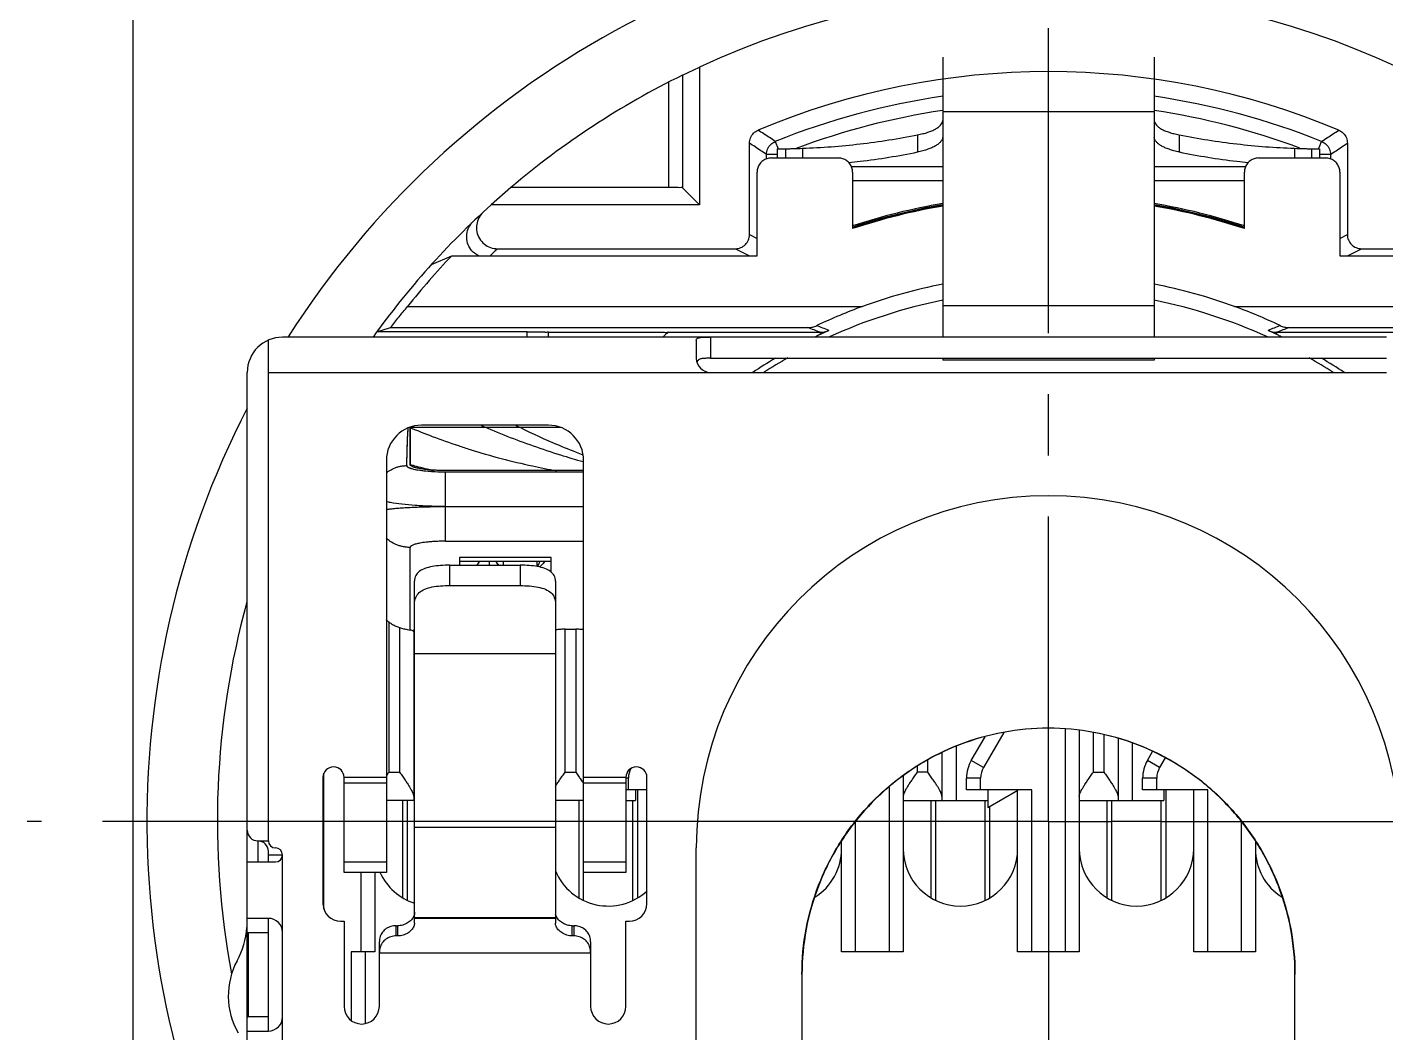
# Model space of a CAD drawing. Extents: x 0 to 420, y 0 to 297.
# Drawn here: x 331.76 to 370.34, y 218.1 to 246.65 of the extents above; entities that cross this region are included whole.
import ezdxf

# ---------------------------------------------------------------- set-up
doc = ezdxf.new("R2010")
doc.units = 0
doc.header["$LTSCALE"] = 23.1
doc.linetypes.add('CENTER', pattern=[0.6, 0.375, -0.075, 0.075, -0.075])
doc.layers.get('0').update_dxf_attribs({"linetype": 'CONTINUOUS'})
doc.layers.add('DEFAULT_1', color=7, linetype='CENTER')

msp = doc.modelspace()

# ---------------------------------------------------------------- linework, layer by layer
at = {"color": 7, "linetype": 'CONTINUOUS'}
for p, q in [((334.7624, 248.0979), (334.7624, 200.0979)), ((357.7624, 245.7979), (357.7624, 237.8479)), ((363.7624, 245.7979), (363.7624, 237.8479)), ((350.3692, 245.2862), (350.8511, 245.5158)), ((350.8511, 245.5158), (350.8511, 241.6092)), ((352.2736, 240.7597), (352.2736, 243.357)), ((353.0624, 243.1979), (353.0624, 242.9353)), ((353.0624, 243.1979), (353.2931, 243.1979)), ((368.2316, 243.1979), (368.4624, 243.1979)), ((368.4624, 243.1979), (368.4624, 242.9353)), ((369.2511, 243.357), (369.2511, 240.7597)), ((352.8876, 242.9353), (354.7998, 242.9353)), ((366.725, 242.9353), (368.6372, 242.9353)), ((352.4876, 240.1597), (352.4876, 242.5353)), ((355.1997, 242.5353), (355.1997, 240.9294)), ((366.325, 240.9294), (366.325, 242.5353)), ((369.0372, 242.5353), (369.0372, 240.1597)), ((345.4994, 242.0979), (344.941, 241.6092)), ((349.9693, 242.0979), (345.4994, 242.0979)), ((350.3692, 242.091), (350.8511, 241.6092)), ((350.8511, 241.6092), (344.941, 241.6092)), ((345.1201, 240.3597), (351.8736, 240.3597)), ((369.6511, 240.3597), (376.4046, 240.3597)), ((343.2397, 239.9066), (343.8184, 240.1597)), ((343.8184, 240.1597), (352.4876, 240.1597)), ((369.0372, 240.1597), (377.7063, 240.1597)), ((342.5614, 238.7199), (355.4777, 238.7199)), ((366.0471, 238.7199), (378.9634, 238.7199)), ((341.6901, 237.9979), (342.0839, 238.1199)), ((342.0839, 238.1199), (353.9321, 238.1199)), ((367.5926, 238.1199), (379.4409, 238.1199)), ((345.9624, 237.9979), (341.6901, 237.9979)), ((346.5624, 237.8479), (346.5624, 237.9953)), ((346.5624, 237.9935), (348.4108, 237.9935)), ((349.9689, 237.9892), (349.9699, 237.9865)), ((349.9699, 237.9865), (354.2819, 237.9865)), ((367.2428, 237.9865), (371.5549, 237.9865)), ((357.7624, 237.2479), (357.7624, 237.1981)), ((363.7624, 237.1979), (357.7624, 237.1979)), ((363.7624, 237.2479), (363.7624, 237.1981)), ((342.6374, 235.2913), (342.6374, 235.28)), ((342.6374, 235.28), (342.6374, 234.2328)), ((347.5624, 234.0621), (343.6374, 234.0621)), ((344.0374, 231.5886), (344.0374, 231.3746)), ((346.6374, 231.5886), (344.0374, 231.5886)), ((344.0374, 231.4877), (346.6374, 231.4877)), ((346.6374, 231.184), (346.6374, 231.5886)), ((342.7374, 229.5559), (342.7374, 224.6979)), ((342.7624, 229.5559), (342.7374, 229.5559)), ((347.0374, 229.5559), (347.3374, 229.5559)), ((362.7374, 226.458), (362.7374, 224.6979)), ((357.7374, 226.0536), (357.7374, 224.6979)), ((349.0374, 224.9979), (349.0374, 224.6979)), ((359.0374, 224.9979), (359.0374, 224.4979)), ((359.0374, 224.4979), (359.8914, 224.991)), ((364.0374, 224.9979), (364.0374, 224.6979)), ((342.7624, 224.6979), (341.9624, 224.6979)), ((347.5624, 224.6979), (346.7624, 224.6979)), ((348.7624, 224.6979), (349.0374, 224.6979)), ((356.6374, 224.6979), (359.0374, 224.6979)), ((361.6374, 224.6979), (364.0374, 224.6979)), ((342.7624, 224.0979), (342.5624, 224.0979)), ((348.9624, 224.0979), (348.7624, 224.0979)), ((358.9624, 224.0979), (357.5624, 224.0979)), ((363.9624, 224.0979), (362.5624, 224.0979))]:
    msp.add_line(p, q, dxfattribs=at)
at = {"color": 9, "linetype": 'CONTINUOUS'}
for p, q in [((349.9693, 245.0853), (349.9693, 242.0979)), ((350.3692, 245.2862), (350.3692, 242.091)), ((357.7624, 244.2508), (363.7624, 244.2508)), ((357.048, 243.592), (357.048, 243.1065)), ((364.4768, 243.592), (364.4768, 243.1065)), ((353.0064, 243.4051), (353.0897, 243.1979)), ((353.2931, 243.1979), (353.2931, 242.9353)), ((353.7768, 243.2106), (353.7768, 242.9353)), ((367.748, 243.2106), (367.748, 242.9353)), ((368.2316, 243.1979), (368.2316, 242.9353)), ((368.4351, 243.1979), (368.4509, 243.2375)), ((368.4509, 243.2375), (368.5184, 243.4051)), ((352.7555, 242.9122), (352.7555, 243.034)), ((353.0624, 243.034), (352.7555, 243.034)), ((368.7692, 243.034), (368.4624, 243.034)), ((368.7692, 243.034), (368.7692, 242.9122)), ((355.1997, 242.2979), (357.7624, 242.2979)), ((363.7624, 242.2979), (366.325, 242.2979)), ((352.2736, 240.7597), (352.4876, 240.6527)), ((369.0372, 240.6527), (369.2511, 240.7597)), ((351.8736, 240.3597), (352.2737, 240.1597)), ((369.2511, 240.1597), (369.6511, 240.3597)), ((357.7624, 238.745), (363.7624, 238.745)), ((345.9624, 237.8479), (345.9624, 237.9979)), ((354.2819, 237.9865), (354.2819, 237.9241)), ((367.2428, 237.9241), (367.2428, 237.9865)), ((338.6124, 236.8479), (351.1598, 236.8479)), ((343.6374, 232.0551), (343.6374, 234.0252)), ((343.6374, 233.0399), (347.5624, 233.0399)), ((342.6374, 229.532), (342.6374, 231.8787)), ((343.6374, 232.0551), (347.5624, 232.0551)), ((344.8874, 231.3746), (344.8874, 231.4877)), ((345.2874, 231.3746), (345.2874, 231.4877)), ((346.2374, 231.4877), (346.2374, 231.338)), ((343.7624, 230.795), (343.7624, 231.3746)), ((345.7624, 231.3746), (345.7624, 230.795)), ((342.0374, 225.4979), (342.0374, 229.756)), ((342.3374, 229.6016), (342.3374, 225.4979)), ((347.0374, 225.4979), (347.0374, 229.5559)), ((347.3374, 229.5559), (347.3374, 225.4979)), ((342.7624, 228.8632), (346.7624, 228.8632)), ((358.5714, 225.83), (358.9611, 226.505)), ((359.4942, 226.6284), (358.9178, 225.63)), ((361.2374, 226.7233), (361.2374, 220.3979)), ((361.6374, 226.6833), (361.6374, 220.3979)), ((362.0374, 225.4979), (362.0374, 226.6276)), ((362.3374, 226.5581), (362.3374, 225.4979)), ((358.1374, 226.2299), (358.1374, 224.6979)), ((363.1374, 226.324), (363.1374, 224.6979)), ((363.5714, 225.83), (363.7181, 226.084)), ((357.3374, 225.4979), (357.3374, 225.8417)), ((358.9178, 225.63), (358.5714, 225.83)), ((363.9178, 225.63), (363.5714, 225.83)), ((364.0758, 225.9037), (363.9178, 225.63)), ((341.9624, 225.3479), (340.7624, 225.3479)), ((342.0374, 225.4979), (342.3374, 225.4979)), ((347.0374, 225.4979), (347.3374, 225.4979)), ((348.7624, 225.3479), (347.5624, 225.3479)), ((348.8374, 225.33), (348.7624, 225.33)), ((348.8374, 224.9979), (348.8374, 225.33)), ((356.6374, 225.3958), (356.6374, 220.3979)), ((357.0374, 225.6692), (357.0374, 225.4979)), ((357.3374, 225.4979), (357.0374, 225.4979)), ((358.4374, 224.9979), (358.4374, 225.33)), ((358.8374, 225.33), (358.4374, 225.33)), ((358.8374, 224.9979), (358.8374, 225.33)), ((362.0374, 225.4979), (362.3374, 225.4979)), ((363.8374, 225.33), (363.4374, 225.33)), ((363.8374, 224.9979), (363.8374, 225.33)), ((340.7624, 225.1979), (341.9624, 225.1979)), ((347.5624, 225.1979), (348.7624, 225.1979)), ((349.1019, 221.9315), (349.1019, 224.9979)), ((356.2374, 225.0769), (356.2374, 220.3979)), ((360.2874, 220.3979), (360.2874, 224.9979)), ((364.1019, 221.9315), (364.1019, 224.9979)), ((365.2874, 220.3979), (365.2874, 224.9979)), ((342.4229, 224.6979), (342.4229, 221.9315)), ((347.4229, 224.6979), (347.4229, 221.9315)), ((357.4229, 224.6979), (357.4229, 221.9315)), ((362.4229, 224.6979), (362.4229, 221.9315)), ((359.1019, 221.9315), (359.1019, 224.5351)), ((342.7624, 223.9324), (346.7624, 223.9324)), ((355.2874, 220.3979), (355.2874, 224.0986)), ((366.2374, 224.098), (366.2374, 220.3979)), ((338.3124, 223.5479), (338.3124, 222.9479)), ((366.6374, 223.5426), (366.6374, 220.3979)), ((339.0124, 220.9479), (339.0124, 223.1461)), ((341.2374, 222.6462), (341.2374, 220.3979)), ((341.6374, 222.6462), (341.6374, 220.3979)), ((342.2424, 220.8494), (342.2424, 221.1378)), ((342.2824, 221.1378), (342.2824, 220.8494)), ((346.7624, 221.36), (342.7624, 221.36)), ((347.2424, 220.8494), (347.2424, 221.1378)), ((347.2824, 221.1378), (347.2824, 220.8494)), ((338.0124, 220.9479), (338.0377, 220.9479)), ((347.7624, 220.6815), (347.7624, 220.3686)), ((340.9624, 220.3979), (340.9624, 218.4498)), ((341.3624, 220.3979), (341.3624, 218.3589)), ((341.7624, 220.3686), (347.7624, 220.3686)), ((338.0124, 218.5479), (338.0377, 218.5479)), ((339.0124, 216.3479), (339.0124, 218.5453))]:
    msp.add_line(p, q, dxfattribs=at)
at = {"color": 3, "linetype": 'CONTINUOUS'}
for p, q in [((355.1639, 242.6979), (357.7624, 242.6979)), ((363.7624, 242.6979), (366.3608, 242.6979))]:
    msp.add_line(p, q, dxfattribs=at)
at = {"color": 6, "linetype": 'CONTINUOUS'}
for p, q in [((338.6124, 223.5479), (338.6124, 237.7644)), ((351.161, 237.8479), (339.0124, 237.8479)), ((350.7624, 237.7644), (350.7624, 237.2479)), ((351.1624, 237.8479), (351.1624, 237.2479)), ((370.3624, 237.8479), (351.1624, 237.8479)), ((351.1624, 237.2479), (370.3624, 237.2479)), ((338.0124, 212.7479), (338.0124, 236.8479)), ((351.1624, 236.8479), (370.3624, 236.8479)), ((346.5624, 235.3479), (342.9624, 235.3479)), ((341.9624, 234.3479), (341.9624, 222.6462)), ((347.5624, 221.8579), (347.5624, 234.3479)), ((344.5414, 231.3746), (344.6206, 231.4877)), ((343.7624, 231.3746), (345.7624, 231.3746)), ((342.7624, 221.2111), (342.7624, 230.9225)), ((343.7624, 230.795), (345.7624, 230.795)), ((346.7624, 230.9227), (346.7624, 221.3465)), ((340.1624, 225.3479), (340.1624, 221.7639)), ((340.1874, 221.608), (340.1874, 225.4668)), ((340.7624, 222.6462), (340.7624, 225.3479)), ((348.7624, 225.3479), (348.7624, 222.6462)), ((349.3624, 221.7639), (349.3624, 225.3479)), ((363.4374, 224.9979), (363.4374, 225.33)), ((349.3624, 224.9979), (348.7624, 224.9979)), ((360.2874, 224.9979), (358.4374, 224.9979)), ((359.8874, 220.3979), (359.8874, 224.9979)), ((365.2874, 224.9979), (363.4374, 224.9979)), ((364.8874, 220.3979), (364.8874, 224.9979)), ((342.5624, 221.8579), (342.5624, 224.6979)), ((348.9624, 221.8579), (348.9624, 224.6979)), ((357.5624, 221.8579), (357.5624, 224.6979)), ((358.9624, 221.8579), (358.9624, 224.6979)), ((362.5624, 221.8579), (362.5624, 224.6979)), ((363.9624, 221.8579), (363.9624, 224.6979)), ((338.3124, 223.5479), (338.6124, 223.5479)), ((354.8874, 220.3979), (354.8874, 223.5434)), ((338.6124, 222.9479), (338.6124, 223.2479)), ((338.6124, 223.1479), (339.0124, 223.1479)), ((350.7624, 214.3592), (350.7624, 223.3479)), ((338.0124, 222.9479), (338.8124, 222.9479)), ((341.9624, 222.9462), (340.7624, 222.9462)), ((341.9624, 222.6462), (340.7624, 222.6462)), ((348.7624, 222.9462), (347.5624, 222.9462)), ((348.7624, 222.6462), (347.5624, 222.6462)), ((338.6124, 221.3479), (338.0124, 221.3479)), ((338.6124, 218.1479), (338.6124, 221.3479)), ((340.6624, 221.2639), (340.7624, 221.2639)), ((340.7624, 221.2639), (340.7624, 218.8479)), ((342.2424, 221.1378), (342.2824, 221.1378)), ((346.7624, 221.3462), (342.7624, 221.3462)), ((346.7624, 221.3462), (346.7624, 221.2114)), ((347.2424, 221.1378), (347.2824, 221.1378)), ((348.7624, 218.8479), (348.7624, 221.2639)), ((348.7624, 221.2639), (348.8624, 221.2639)), ((338.0377, 220.9479), (338.0377, 218.5479)), ((338.0377, 220.9479), (338.6124, 220.9479)), ((339.0124, 218.5479), (339.0124, 220.9479)), ((341.7624, 218.8479), (341.7624, 220.6815)), ((342.2824, 220.8494), (342.2424, 220.8494)), ((347.2824, 220.8494), (347.2424, 220.8494)), ((341.6374, 220.3979), (340.9624, 220.3979)), ((347.7624, 220.369), (347.7624, 220.3695)), ((347.7624, 220.3686), (347.7624, 218.8479)), ((356.6374, 220.3979), (354.8874, 220.3979)), ((361.6374, 220.3979), (359.8874, 220.3979)), ((366.6374, 220.3979), (364.8874, 220.3979)), ((353.7624, 219.7582), (353.7624, 216.7437)), ((367.7624, 216.7437), (367.7624, 219.7582)), ((338.6124, 218.5479), (338.0377, 218.5479)), ((338.0124, 218.1479), (338.6124, 218.1479))]:
    msp.add_line(p, q, dxfattribs=at)
at = {"linetype": 'CONTINUOUS'}
for p, q in [((346.9205, 235.28), (342.6042, 235.28)), ((343.6374, 234.0252), (347.5624, 234.0252))]:
    msp.add_line(p, q, dxfattribs=at)
at = {"color": 7, "linetype": 'CONTINUOUS'}
for radius, start, end in [(25.6, 32.50543, 147.49457), (23.6, 65.1674, 114.8326), (21.2887, 67.21766, 112.78235), (23.6, 116.12859, 130.29614), (23.6, 132.09772, 144.35664), (17.764, 99.72896, 108.28859), (17.75, 99.73364, 108.2882), (17.7269, 99.7492, 108.28815), (17.75, 71.7118, 80.26636), (17.764, 71.71173, 80.27173), (17.7269, 71.71185, 80.2508), (23.3469, 136.53096, 141.2229), (15.5477, 101.12605, 109.87085), (15.5477, 70.12915, 78.87395), (15.1, 101.46506, 114.32045), (15.1, 65.67955, 78.53494), (15.2667, 120.52839, 123.36559), (15.1, 119.35867, 122.35375), (15.1, 57.64625, 60.64133), (15.2667, 56.63441, 59.47161), (25.6, 152.71366, 266.9576), (25.6, 273.0424, 27.28634), (23.6, 164.69062, 190.56848)]:
    msp.add_arc((360.7624, 224.0979), radius, start, end, dxfattribs=at)
at = {"color": 9, "linetype": 'CONTINUOUS'}
for centre, radius, start, end in [((360.7624, 224.0979), 20.8069, 98.29376, 111.88604), ((360.7624, 224.0979), 20.8069, 68.11396, 81.70623), ((360.7624, 224.0979), 20.4069, 98.46628, 110.54132), ((360.7624, 224.0979), 20.4069, 69.51975, 81.53374), ((349.4374, 225.33), 0.6, 153.13287, 180), ((359.4374, 225.33), 0.6, 150, 180), ((364.4374, 225.33), 0.6, 150, 180)]:
    msp.add_arc(centre, radius, start, end, dxfattribs=at)
at = {"color": 3, "linetype": 'CONTINUOUS'}
for start, end in [(99.70636, 108.21385), (71.78615, 80.29364)]:
    msp.add_arc((360.7624, 224.0979), 17.8, start, end, dxfattribs=at)
at = {"color": 6, "linetype": 'CONTINUOUS'}
for centre, radius, start, end in [((339.0124, 236.8479), 1, 90.00003, 180), ((351.1624, 237.2479), 0.4, 180, 270), ((342.9624, 234.3479), 1, 90, 180), ((346.5624, 234.3479), 1, 0, 90), ((360.7624, 223.3479), 10, 0.00149, 179.99855), ((359.4374, 225.33), 1, 150, 180), ((364.4374, 225.33), 1, 150, 180), ((340.4624, 225.3479), 0.3, 0, 180), ((349.0624, 225.3479), 0.3, 360, 180), ((338.3124, 223.8479), 0.3, 180, 270.00001), ((338.3124, 223.2479), 0.3, 0, 89.99999), ((338.8124, 223.5479), 0.2, 180, 270), ((338.8124, 223.1479), 0.2, 270, 90), ((353.2624, 223.3229), 1.625, 302.17047, 360), ((358.2624, 223.3229), 1.625, 180, 360), ((363.2624, 223.3229), 1.625, 180, 360), ((368.2624, 223.3229), 1.625, 180, 237.82007), ((343.2624, 223.3229), 1.625, 204.66992, 252.05672), ((348.2624, 223.3229), 1.625, 202.58131, 312.70817), ((340.6624, 221.7639), 0.5, 180, 270), ((348.8624, 221.7639), 0.5, 270, 360), ((335.6124, 221.2853), 2.4, 331.64236, 355.25792), ((338.6124, 220.9479), 0.4, 0.35459, 90), ((339.5724, 219.1479), 2.1, 151.64236, 210), ((341.2624, 218.8479), 0.5, 180, 0), ((348.2624, 218.8479), 0.5, 180, 0), ((338.6124, 218.5479), 0.4, 270, 0)]:
    msp.add_arc(centre, radius, start, end, dxfattribs=at)
at = {"color": 7, "linetype": 'CONTINUOUS'}
for points, knots in [([(357.048, 243.592), (357.0986, 243.602), (357.195, 243.6232), (357.3308, 243.6615), (357.4502, 243.7049), (357.552, 243.7533), (357.6297, 243.8035), (357.6708, 243.8402), (357.6859, 243.8563)], [0, 0, 0, 0, 0.2212634, 0.4231197, 0.6045859, 0.765173, 0.9053559, 1, 1, 1, 1]), ([(357.6859, 243.8563), (357.6903, 243.8609), (357.7114, 243.8844), (357.7424, 243.9302), (357.7571, 243.9773), (357.7603, 244.0004)], [0, 0, 0, 0, 0.1162907, 0.5750324, 1, 1, 1, 1]), ([(363.7645, 244.0004), (363.7677, 243.9773), (363.7823, 243.9302), (363.8259, 243.866), (363.8897, 243.807), (363.9728, 243.7533), (364.0746, 243.7049), (364.1939, 243.6615), (364.3297, 243.6232), (364.4262, 243.602), (364.4768, 243.592)], [0, 0, 0, 0, 0.0808011, 0.1680239, 0.2667837, 0.380313, 0.5103669, 0.65733, 0.8208065, 1, 1, 1, 1]), ([(352.2736, 243.357), (352.2736, 243.409), (352.2944, 243.5139), (352.3826, 243.6462), (352.471, 243.7057), (352.5187, 243.7257)], [0, 0, 0, 0, 0.3346277, 0.6672861, 1, 1, 1, 1]), ([(353.7768, 243.2106), (354.3232, 243.2301), (355.42, 243.3142), (356.5065, 243.4854), (357.048, 243.592)], [0, 0, 0, 0, 0.497686, 1, 1, 1, 1]), ([(364.4768, 243.592), (365.0183, 243.4854), (366.1048, 243.3142), (367.2015, 243.2301), (367.748, 243.2106)], [0, 0, 0, 0, 0.502314, 1, 1, 1, 1]), ([(369.006, 243.7257), (369.0539, 243.7056), (369.1425, 243.646), (369.2305, 243.5134), (369.2511, 243.4088), (369.2511, 243.357)], [0, 0, 0, 0, 0.3340427, 0.666794, 1, 1, 1, 1]), ([(352.7555, 243.034), (352.7556, 243.0865), (352.7768, 243.1927), (352.8671, 243.3263), (352.9577, 243.3856), (353.0064, 243.4051)], [0, 0, 0, 0, 0.3333297, 0.6666703, 1, 1, 1, 1]), ([(353.2931, 243.1979), (353.326, 243.1979), (353.3969, 243.1988), (353.5582, 243.2028), (353.6865, 243.2074), (353.7768, 243.2106)], [0, 0, 0, 0, 0.2037231, 0.4398645, 1, 1, 1, 1]), ([(367.748, 243.2106), (367.8382, 243.2074), (367.9666, 243.2028), (368.1278, 243.1988), (368.1988, 243.1979), (368.2316, 243.1979)], [0, 0, 0, 0, 0.5601355, 0.7962769, 1, 1, 1, 1]), ([(368.5184, 243.4051), (368.5671, 243.3856), (368.6576, 243.3263), (368.748, 243.1927), (368.7692, 243.0865), (368.7692, 243.034)], [0, 0, 0, 0, 0.3333297, 0.6666703, 1, 1, 1, 1]), ([(352.8876, 242.9353), (352.8458, 242.9353), (352.7617, 242.922), (352.6485, 242.8642), (352.5586, 242.7742), (352.5009, 242.6611), (352.4876, 242.5771), (352.4876, 242.5353)], [0, 0, 0, 0, 0.2002489, 0.4005068, 0.5999803, 0.7997687, 1, 1, 1, 1]), ([(355.1997, 242.5353), (355.1997, 242.5771), (355.1865, 242.6611), (355.1287, 242.7742), (355.0389, 242.8642), (354.9256, 242.922), (354.8415, 242.9353), (354.7998, 242.9353)], [0, 0, 0, 0, 0.2002461, 0.4000461, 0.5995239, 0.7997738, 1, 1, 1, 1]), ([(366.725, 242.9353), (366.6832, 242.9353), (366.5991, 242.922), (366.4859, 242.8642), (366.396, 242.7742), (366.3383, 242.6611), (366.325, 242.5771), (366.325, 242.5353)], [0, 0, 0, 0, 0.2002262, 0.4004761, 0.5999539, 0.7997539, 1, 1, 1, 1]), ([(369.0372, 242.5353), (369.0372, 242.5771), (369.0239, 242.6611), (368.9661, 242.7742), (368.8763, 242.8642), (368.763, 242.922), (368.6789, 242.9353), (368.6372, 242.9353)], [0, 0, 0, 0, 0.2002313, 0.4000197, 0.5994932, 0.7997511, 1, 1, 1, 1]), ([(350.3692, 242.091), (350.3616, 242.0987), (350.3145, 242.0869), (350.2376, 242.1006), (350.112, 242.096), (350.0196, 242.0979), (349.9693, 242.0979)], [0, 0, 0, 0, 0.0814154, 0.3002401, 0.6230509, 1, 1, 1, 1]), ([(344.5812, 240.1578), (344.5396, 240.1779), (344.4431, 240.2392), (344.3218, 240.3773), (344.245, 240.568), (344.2357, 240.774), (344.2957, 240.9721), (344.3782, 241.0839), (344.4273, 241.131)], [0, 0, 0, 0, 0.1199, 0.294957, 0.4702203, 0.645903, 0.8225195, 1, 1, 1, 1]), ([(344.7121, 241.3996), (344.6626, 241.3537), (344.5787, 241.2442), (344.5147, 241.0473), (344.5202, 240.8378), (344.5973, 240.6412), (344.7358, 240.4837), (344.9167, 240.3829), (345.0525, 240.3597), (345.1201, 240.3597)], [0, 0, 0, 0, 0.1417756, 0.2829705, 0.4266876, 0.5730772, 0.7172723, 0.8581573, 1, 1, 1, 1]), ([(351.8736, 240.3597), (351.9257, 240.3597), (352.0311, 240.3806), (352.1642, 240.4698), (352.253, 240.6029), (352.2736, 240.7079), (352.2736, 240.7597)], [0, 0, 0, 0, 0.2502265, 0.5009332, 0.7511008, 1, 1, 1, 1]), ([(369.2511, 240.7597), (369.2511, 240.7079), (369.2718, 240.6029), (369.3606, 240.4698), (369.4937, 240.3806), (369.5991, 240.3597), (369.6511, 240.3597)], [0, 0, 0, 0, 0.2488992, 0.4990668, 0.7497735, 1, 1, 1, 1]), ([(342.0839, 238.1199), (342.1621, 238.2216), (342.3197, 238.4229), (342.4805, 238.6216), (342.5614, 238.7199)], [0, 0, 0, 0, 0.5018655, 1, 1, 1, 1]), ([(355.4777, 238.7199), (355.2617, 238.6406), (354.8264, 238.4695), (354.3994, 238.2786), (354.185, 238.1767)], [0, 0, 0, 0, 0.4921952, 1, 1, 1, 1]), ([(367.3398, 238.1767), (367.1268, 238.2779), (366.6999, 238.4688), (366.2646, 238.64), (366.0471, 238.7199)], [0, 0, 0, 0, 0.5042108, 1, 1, 1, 1]), ([(353.9321, 238.1199), (353.9762, 238.1199), (354.0634, 238.1296), (354.1463, 238.1583), (354.185, 238.1767)], [0, 0, 0, 0, 0.5071101, 1, 1, 1, 1]), ([(354.5269, 238.0388), (354.4995, 238.0263), (354.4449, 238.0011), (354.3714, 237.9666), (354.3252, 237.9448), (354.3061, 237.9357)], [0, 0, 0, 0, 0.3713814, 0.7398038, 1, 1, 1, 1]), ([(367.1823, 237.9529), (367.162, 237.9625), (367.1006, 237.9914), (367.0391, 238.0199), (366.9978, 238.0388)], [0, 0, 0, 0, 0.3313053, 1, 1, 1, 1]), ([(367.3398, 238.1767), (367.3785, 238.1583), (367.4613, 238.1296), (367.5485, 238.1199), (367.5926, 238.1199)], [0, 0, 0, 0, 0.4928899, 1, 1, 1, 1]), ([(345.9624, 237.9979), (346.024, 237.9979), (346.1427, 237.9989), (346.3, 237.9944), (346.44, 238.0046), (346.5007, 237.9835), (346.5624, 238.005), (346.5624, 237.9953)], [0, 0, 0, 0, 0.308176, 0.5878492, 0.8086546, 0.9514028, 1, 1, 1, 1]), ([(348.4108, 237.9935), (348.5388, 237.9935), (348.7791, 237.9936), (349.1138, 237.9925), (349.4007, 237.9941), (349.6284, 237.9877), (349.8115, 238.0009), (349.8987, 237.9752), (349.9652, 238.0002), (349.9689, 237.9892)], [0, 0, 0, 0, 0.2464064, 0.4623832, 0.6453854, 0.7958959, 0.9091521, 0.9776556, 1, 1, 1, 1]), ([(349.7961, 237.8484), (349.8019, 237.8528), (349.8374, 237.8798), (349.8956, 237.9194), (349.9289, 237.966), (349.9723, 237.9794), (349.9699, 237.9865)], [0, 0, 0, 0, 0.0971902, 0.5925831, 0.8975591, 1, 1, 1, 1]), ([(354.2819, 237.9241), (354.2487, 237.9083), (354.1961, 237.883), (354.1436, 237.8574), (354.1241, 237.8479)], [0, 0, 0, 0, 0.6292404, 1, 1, 1, 1]), ([(367.4006, 237.8479), (367.3811, 237.8574), (367.3286, 237.883), (367.276, 237.9083), (367.2428, 237.9241)], [0, 0, 0, 0, 0.3717487, 1, 1, 1, 1]), ([(342.7956, 234.1407), (342.7822, 234.1443), (342.7547, 234.1523), (342.7162, 234.166), (342.6829, 234.1814), (342.661, 234.1954), (342.6486, 234.2072), (342.6422, 234.2156), (342.6383, 234.2241), (342.6374, 234.23), (342.6374, 234.2328)], [0, 0, 0, 0, 0.2172094, 0.4492454, 0.640574, 0.7920574, 0.8540113, 0.9079824, 0.9557412, 1, 1, 1, 1]), ([(343.6374, 234.0621), (343.6048, 234.0621), (343.524, 234.0628), (343.3967, 234.0665), (343.2724, 234.0734), (343.168, 234.0818), (343.0837, 234.0903), (343.0046, 234.1002), (342.9319, 234.1113), (342.8662, 234.1236), (342.8216, 234.1339), (342.799, 234.1398), (342.7956, 234.1407)], [0, 0, 0, 0, 0.1154778, 0.2860213, 0.4508815, 0.5562136, 0.6566382, 0.7510057, 0.8381792, 0.9171733, 0.9875485, 1, 1, 1, 1]), ([(342.0384, 229.7573), (342.015, 229.775), (341.9897, 229.7964), (341.965, 229.8185), (341.9623, 229.821)], [0, 0, 0, 0, 0.8879706, 1, 1, 1, 1]), ([(342.0374, 229.756), (342.0675, 229.7331), (342.1321, 229.6938), (342.2318, 229.641), (342.3017, 229.613), (342.3374, 229.6016)], [0, 0, 0, 0, 0.3351922, 0.6679976, 1, 1, 1, 1]), ([(342.3377, 229.6027), (342.3748, 229.5909), (342.4462, 229.571), (342.5466, 229.5492), (342.6093, 229.5376), (342.6374, 229.532)], [0, 0, 0, 0, 0.3792963, 0.7206927, 1, 1, 1, 1]), ([(347.0374, 229.5559), (346.9966, 229.5559), (346.9183, 229.5537), (346.8273, 229.5464), (346.776, 229.5386), (346.7624, 229.5363)], [0, 0, 0, 0, 0.444147, 0.8503674, 1, 1, 1, 1]), ([(347.5624, 229.5437), (347.5276, 229.548), (347.4531, 229.5538), (347.3778, 229.5559), (347.3374, 229.5559)], [0, 0, 0, 0, 0.4626048, 1, 1, 1, 1]), ([(342.7374, 229.4853), (342.7374, 229.4922), (342.7212, 229.5081), (342.6865, 229.5204), (342.6557, 229.5283), (342.6374, 229.532)], [0, 0, 0, 0, 0.1795699, 0.5075753, 1, 1, 1, 1]), ([(342.3374, 225.4979), (342.3644, 225.4596), (342.4173, 225.3849), (342.4926, 225.2767), (342.5594, 225.1776), (342.6153, 225.0901), (342.66, 225.0146), (342.6941, 224.9498), (342.7183, 224.8943), (342.7332, 224.8473), (342.7374, 224.8181), (342.7374, 224.8051)], [0, 0, 0, 0, 0.1743423, 0.3403921, 0.4905154, 0.6190188, 0.7265923, 0.8167969, 0.8912057, 0.9516488, 1, 1, 1, 1]), ([(346.7623, 225.0938), (346.7791, 225.121), (346.8185, 225.1824), (346.8842, 225.2797), (346.9591, 225.3871), (347.0111, 225.4607), (347.0374, 225.4979)], [0, 0, 0, 0, 0.1963794, 0.4472756, 0.7203069, 1, 1, 1, 1]), ([(347.3374, 225.4979), (347.3644, 225.4596), (347.4128, 225.3913), (347.4607, 225.3226), (347.4816, 225.2922)], [0, 0, 0, 0, 0.559615, 1, 1, 1, 1]), ([(357.0374, 225.4979), (357.0122, 225.4623), (356.9621, 225.3914), (356.8894, 225.2872), (356.8225, 225.1885), (356.7649, 225.099), (356.7181, 225.0205), (356.6822, 224.953), (356.6569, 224.8957), (356.6416, 224.8477), (356.6374, 224.8181), (356.6374, 224.8051)], [0, 0, 0, 0, 0.162271, 0.3227993, 0.4730139, 0.6056409, 0.7185898, 0.8129854, 0.8898525, 0.9514178, 1, 1, 1, 1]), ([(357.7374, 224.8051), (357.7374, 224.8179), (357.7333, 224.8471), (357.7183, 224.8944), (357.6937, 224.9507), (357.6588, 225.0168), (357.6133, 225.0934), (357.5571, 225.1812), (357.4907, 225.2795), (357.4162, 225.3864), (357.3641, 225.4601), (357.3374, 225.4979)], [0, 0, 0, 0, 0.0478398, 0.1085692, 0.1841557, 0.2763718, 0.3861618, 0.5155318, 0.6642005, 0.8276677, 1, 1, 1, 1]), ([(361.6374, 224.8049), (361.6374, 224.8177), (361.6414, 224.8466), (361.656, 224.8932), (361.6801, 224.9487), (361.7144, 225.014), (361.7598, 225.0908), (361.8167, 225.1797), (361.8842, 225.2797), (361.9591, 225.3871), (362.0111, 225.4607), (362.0374, 225.4979)], [0, 0, 0, 0, 0.0476204, 0.1072988, 0.1814059, 0.2723006, 0.3817644, 0.5128447, 0.6649282, 0.830438, 1, 1, 1, 1]), ([(362.3374, 225.4979), (362.3644, 225.4596), (362.4173, 225.3849), (362.4926, 225.2767), (362.5594, 225.1776), (362.6153, 225.0901), (362.66, 225.0146), (362.6941, 224.9498), (362.7183, 224.8943), (362.7332, 224.8473), (362.7374, 224.8181), (362.7374, 224.8051)], [0, 0, 0, 0, 0.1743423, 0.3403921, 0.4905154, 0.6190188, 0.7265923, 0.8167969, 0.8912057, 0.9516488, 1, 1, 1, 1]), ([(347.4816, 225.2922), (347.486, 225.2858), (347.5022, 225.2623), (347.5182, 225.2386), (347.5298, 225.2213)], [0, 0, 0, 0, 0.2714529, 1, 1, 1, 1])]:
    msp.add_open_spline(points, degree=3, knots=knots, dxfattribs=at)
at = {"color": 9, "linetype": 'CONTINUOUS'}
for points, knots in [([(353.0064, 243.4051), (352.952, 243.4412), (352.8435, 243.5129), (352.681, 243.6198), (352.5727, 243.6905), (352.5187, 243.7257)], [0, 0, 0, 0, 0.335223, 0.6685494, 1, 1, 1, 1]), ([(368.5184, 243.4051), (368.5727, 243.4412), (368.6812, 243.5129), (368.8438, 243.6198), (368.952, 243.6905), (369.006, 243.7257)], [0, 0, 0, 0, 0.335223, 0.6685494, 1, 1, 1, 1]), ([(352.7555, 243.034), (352.7018, 243.0703), (352.5946, 243.1426), (352.434, 243.2502), (352.327, 243.3215), (352.2736, 243.357)], [0, 0, 0, 0, 0.3351912, 0.6685182, 1, 1, 1, 1]), ([(368.7692, 243.034), (368.8229, 243.0703), (368.9301, 243.1426), (369.0908, 243.2502), (369.1977, 243.3215), (369.2511, 243.357)], [0, 0, 0, 0, 0.3351912, 0.6685182, 1, 1, 1, 1]), ([(345.1201, 240.3597), (345.0734, 240.3164), (345.0023, 240.2498), (344.9316, 240.1829), (344.9073, 240.1597)], [0, 0, 0, 0, 0.6547091, 1, 1, 1, 1]), ([(354.2819, 237.9865), (354.223, 238.0087), (354.1063, 238.0528), (353.9898, 238.0976), (353.9321, 238.1199)], [0, 0, 0, 0, 0.5043268, 1, 1, 1, 1]), ([(354.5269, 238.0388), (354.4694, 238.0617), (354.3553, 238.1074), (354.2414, 238.1537), (354.185, 238.1767)], [0, 0, 0, 0, 0.5041763, 1, 1, 1, 1]), ([(354.2819, 237.9865), (354.3239, 237.9865), (354.4081, 237.9954), (354.4886, 238.0217), (354.5269, 238.0388)], [0, 0, 0, 0, 0.4999608, 1, 1, 1, 1]), ([(367.3398, 238.1767), (367.2833, 238.1537), (367.1695, 238.1074), (367.0554, 238.0617), (366.9978, 238.0388)], [0, 0, 0, 0, 0.4958237, 1, 1, 1, 1]), ([(366.9978, 238.0388), (367.0362, 238.0217), (367.1166, 237.9954), (367.2009, 237.9865), (367.2428, 237.9865)], [0, 0, 0, 0, 0.5000392, 1, 1, 1, 1]), ([(367.5926, 238.1199), (367.5349, 238.0976), (367.4185, 238.0528), (367.3018, 238.0087), (367.2428, 237.9865)], [0, 0, 0, 0, 0.4956732, 1, 1, 1, 1]), ([(344.6579, 235.3391), (345.1405, 235.1308), (345.8846, 234.8393), (346.8565, 234.5162), (347.3349, 234.3751), (347.5524, 234.3146)], [0, 0, 0, 0, 0.5130932, 0.7795747, 1, 1, 1, 1]), ([(345.6398, 235.3432), (345.9808, 235.1716), (346.5475, 234.9069), (347.1883, 234.6453), (347.4786, 234.5355), (347.5416, 234.5121)], [0, 0, 0, 0, 0.551466, 0.9028954, 1, 1, 1, 1]), ([(342.5707, 235.2675), (342.5671, 235.2017), (342.5572, 235.0109), (342.5475, 234.7782), (342.5412, 234.5696), (342.5395, 234.4456), (342.535, 234.3229), (342.535, 234.2418), (342.5382, 234.2014)], [0, 0, 0, 0, 0.1851779, 0.5374421, 0.6548087, 0.7721542, 0.8860844, 1, 1, 1, 1]), ([(342.6374, 235.28), (342.8446, 235.1936), (343.2974, 235.0139), (343.8683, 234.8111), (344.8104, 234.5064), (345.7397, 234.2609), (346.5646, 234.0974), (346.7929, 234.0563)], [0, 0, 0, 0, 0.1551751, 0.336737, 0.4187079, 0.8396689, 1, 1, 1, 1]), ([(341.9611, 233.9954), (341.9813, 234.012), (342.0461, 234.0609), (342.1428, 234.1146), (342.2494, 234.156), (342.3378, 234.1807), (342.4348, 234.1976), (342.5028, 234.2014), (342.5383, 234.2014)], [0, 0, 0, 0, 0.1254807, 0.389169, 0.527927, 0.673745, 0.8293707, 1, 1, 1, 1]), ([(342.5383, 234.2014), (342.5412, 234.1815), (342.5969, 234.1414), (342.7041, 234.1083), (342.8754, 234.0725), (343.095, 234.0466), (343.3554, 234.0289), (343.5406, 234.0253), (343.6374, 234.0252)], [0, 0, 0, 0, 0.0531631, 0.1559866, 0.3100103, 0.5094671, 0.7437254, 1, 1, 1, 1]), ([(343.6374, 233.0399), (343.4918, 233.04), (343.2061, 233.045), (342.7926, 233.0667), (342.416, 233.1019), (342.146, 233.1389), (341.9995, 233.1678), (341.9624, 233.1758)], [0, 0, 0, 0, 0.259685, 0.5096765, 0.7390723, 0.9327409, 1, 1, 1, 1]), ([(341.9624, 232.9597), (341.9964, 232.9644), (342.072, 232.9736), (342.2033, 232.9869), (342.3619, 232.9998), (342.5454, 233.0117), (342.7434, 233.0217), (342.9927, 233.0311), (343.2921, 233.0381), (343.5211, 233.0399), (343.6374, 233.0399)], [0, 0, 0, 0, 0.0614511, 0.1360514, 0.2359645, 0.3460574, 0.4647158, 0.5905255, 0.792062, 1, 1, 1, 1]), ([(342.6374, 231.8787), (342.6003, 231.8787), (342.5281, 231.8826), (342.4238, 231.8997), (342.3264, 231.9259), (342.2064, 231.9711), (342.0816, 232.0392), (341.9955, 232.1069), (341.9608, 232.1383)], [0, 0, 0, 0, 0.1503249, 0.2919452, 0.4273918, 0.5582667, 0.8106487, 1, 1, 1, 1]), ([(343.6374, 232.0551), (343.5792, 232.0551), (343.4647, 232.0533), (343.315, 232.0463), (343.1903, 232.0369), (343.0913, 232.0269), (342.9995, 232.015), (342.9202, 232.0021), (342.8532, 231.9885), (342.7983, 231.975), (342.751, 231.9606), (342.7115, 231.9456), (342.6801, 231.9301), (342.6595, 231.916), (342.6479, 231.9043), (342.6419, 231.8959), (342.6383, 231.8874), (342.6374, 231.8815), (342.6374, 231.8787)], [0, 0, 0, 0, 0.1676493, 0.3302596, 0.4319055, 0.5279347, 0.617251, 0.6986102, 0.7596781, 0.814087, 0.861642, 0.9022028, 0.93574, 0.9624675, 0.9735037, 0.9832091, 0.9918906, 1, 1, 1, 1]), ([(345.1557, 231.3745), (345.1464, 231.3843), (345.1227, 231.4111), (345.0941, 231.4492), (345.075, 231.4776), (345.0684, 231.4877)], [0, 0, 0, 0, 0.281839, 0.7475559, 1, 1, 1, 1]), ([(346.2572, 231.3347), (346.2603, 231.3406), (346.2742, 231.3679), (346.2985, 231.4187), (346.3186, 231.464), (346.3287, 231.4876)], [0, 0, 0, 0, 0.1187477, 0.5437013, 1, 1, 1, 1]), ([(346.4562, 231.4877), (346.4553, 231.4863), (346.4415, 231.4651), (346.4147, 231.427), (346.3735, 231.3775), (346.3381, 231.3439), (346.316, 231.3275), (346.3092, 231.323)], [0, 0, 0, 0, 0.0224347, 0.3417665, 0.6293149, 0.8910572, 1, 1, 1, 1])]:
    msp.add_open_spline(points, degree=3, knots=knots, dxfattribs=at)
at = {"color": 3, "linetype": 'CONTINUOUS'}
for points, knots in [([(357.7603, 243.5298), (357.7571, 243.506), (357.7425, 243.4574), (357.6991, 243.3907), (357.6353, 243.3296), (357.5522, 243.2738), (357.4503, 243.2236), (357.3309, 243.1786), (357.1951, 243.1389), (357.0986, 243.1168), (357.048, 243.1065)], [0, 0, 0, 0, 0.0826665, 0.171224, 0.2706915, 0.3843289, 0.5139647, 0.6600719, 0.8223293, 1, 1, 1, 1]), ([(364.4768, 243.1065), (364.4261, 243.1168), (364.3297, 243.1389), (364.1938, 243.1786), (364.0744, 243.2236), (363.9726, 243.2738), (363.8894, 243.3296), (363.8257, 243.3907), (363.7822, 243.4574), (363.7677, 243.506), (363.7645, 243.5298)], [0, 0, 0, 0, 0.1776707, 0.3399281, 0.4860353, 0.6156711, 0.7293085, 0.828776, 0.9173335, 1, 1, 1, 1]), ([(355.0929, 242.8044), (355.1995, 242.8155), (355.8551, 242.8896), (356.5067, 242.9961), (357.048, 243.1065)], [0, 0, 0, 0, 0.1624219, 1, 1, 1, 1]), ([(364.4768, 243.1065), (365.018, 242.9961), (365.6696, 242.8896), (366.3252, 242.8155), (366.4318, 242.8044)], [0, 0, 0, 0, 0.8375781, 1, 1, 1, 1])]:
    msp.add_open_spline(points, degree=3, knots=knots, dxfattribs=at)
at = {"color": 6, "linetype": 'CONTINUOUS'}
for points, knots in [([(350.7624, 237.7644), (350.7624, 237.7804), (350.7824, 237.8177), (350.8492, 237.8374), (350.9349, 237.8466), (351.0424, 237.848), (351.1199, 237.8479), (351.161, 237.8479)], [0, 0, 0, 0, 0.1109147, 0.256236, 0.4616238, 0.7145615, 1, 1, 1, 1]), ([(350.8, 237.1747), (350.7927, 237.1637), (350.7864, 237.1502), (350.7816, 237.1361), (350.7811, 237.1345)], [0, 0, 0, 0, 0.8839332, 1, 1, 1, 1]), ([(350.9296, 237.2409), (350.9208, 237.2397), (350.8968, 237.2357), (350.8603, 237.2254), (350.8242, 237.2045), (350.8068, 237.185), (350.8, 237.1747)], [0, 0, 0, 0, 0.1771508, 0.4873897, 0.7524848, 1, 1, 1, 1]), ([(351.1619, 237.2479), (351.1381, 237.2479), (351.0912, 237.2479), (351.0233, 237.2475), (350.9696, 237.2453), (350.9391, 237.2422), (350.9296, 237.2409)], [0, 0, 0, 0, 0.3076002, 0.6045355, 0.8765316, 1, 1, 1, 1]), ([(343.7624, 231.3746), (343.675, 231.3746), (343.5077, 231.3691), (343.2705, 231.3404), (343.0648, 231.2881), (342.8983, 231.2077), (342.7832, 231.0823), (342.7624, 230.9753), (342.7624, 230.9225)], [0, 0, 0, 0, 0.2171489, 0.4152083, 0.5924926, 0.7423626, 0.8689501, 1, 1, 1, 1]), ([(346.7624, 230.9227), (346.7624, 230.9761), (346.7409, 231.0846), (346.6231, 231.2101), (346.4551, 231.2897), (346.2494, 231.3412), (346.0139, 231.3692), (345.8485, 231.3746), (345.7624, 231.3746)], [0, 0, 0, 0, 0.1328745, 0.2609291, 0.4119577, 0.5892897, 0.7859542, 1, 1, 1, 1]), ([(342.7624, 230.2776), (342.7624, 230.3385), (342.7793, 230.4587), (342.8899, 230.6089), (343.0588, 230.7051), (343.2664, 230.7632), (343.5056, 230.7908), (343.674, 230.795), (343.7624, 230.795)], [0, 0, 0, 0, 0.144941, 0.2790665, 0.4283364, 0.5992267, 0.7896605, 1, 1, 1, 1]), ([(345.7624, 230.795), (345.8516, 230.795), (346.0221, 230.7899), (346.2637, 230.7601), (346.4726, 230.702), (346.6401, 230.6055), (346.7466, 230.4558), (346.7624, 230.3377), (346.7624, 230.2775)], [0, 0, 0, 0, 0.2123116, 0.4055319, 0.578178, 0.7257242, 0.8566197, 1, 1, 1, 1]), ([(353.7624, 219.7582), (353.7624, 220.1883), (353.8422, 221.051), (354.1974, 222.2997), (354.7752, 223.4605), (355.5565, 224.4963), (356.5159, 225.3725), (357.6236, 226.0588), (358.8379, 226.5289), (360.1159, 226.7671), (361.4137, 226.7665), (362.6884, 226.5281), (363.8977, 226.0601), (365.0011, 225.3779), (365.9592, 224.506), (366.7422, 223.4724), (367.3234, 222.3106), (367.6818, 221.0576), (367.7624, 220.1906), (367.7624, 219.7582)], [0, 0, 0, 0, 0.0587525, 0.1175921, 0.1764005, 0.2348917, 0.2938613, 0.3529179, 0.4118993, 0.4707557, 0.5295129, 0.5882191, 0.6469237, 0.7056804, 0.7644529, 0.8229164, 0.8818444, 0.9409258, 1, 1, 1, 1]), ([(367.7624, 219.7582), (367.7616, 220.1844), (367.6815, 221.0431), (367.3274, 222.288), (366.7495, 223.4488), (365.9683, 224.4846), (365.0088, 225.3609), (363.9012, 226.0472), (362.6868, 226.5172), (361.4089, 226.7554), (360.111, 226.7549), (358.8364, 226.5165), (357.627, 226.0485), (356.5237, 225.3663), (355.5655, 224.4943), (354.7826, 223.4608), (354.2013, 222.2989), (353.8441, 221.0497), (353.7631, 220.1867), (353.7624, 219.7582)], [0, 0, 0, 0, 0.0582847, 0.1171867, 0.1760574, 0.2346107, 0.2936428, 0.352762, 0.4118059, 0.4707247, 0.5295441, 0.5883126, 0.6470795, 0.7058984, 0.7647332, 0.8232588, 0.8822492, 0.9413933, 1, 1, 1, 1]), ([(342.7624, 221.5233), (342.7624, 221.4854), (342.749, 221.4267), (342.7215, 221.3746), (342.7104, 221.3572)], [0, 0, 0, 0, 0.6480939, 1, 1, 1, 1]), ([(342.2424, 221.1378), (342.1922, 221.1378), (342.0925, 221.1243), (341.9557, 221.0625), (341.8463, 220.9617), (341.777, 220.8296), (341.7624, 220.731), (341.7624, 220.6815)], [0, 0, 0, 0, 0.2041576, 0.4037613, 0.6022274, 0.7984786, 1, 1, 1, 1]), ([(342.7104, 221.3572), (342.6987, 221.3389), (342.657, 221.2842), (342.5653, 221.2094), (342.4308, 221.1515), (342.3321, 221.1378), (342.2824, 221.1378)], [0, 0, 0, 0, 0.1303703, 0.4100656, 0.701087, 1, 1, 1, 1]), ([(342.7624, 221.2113), (342.7624, 221.1792), (342.741, 221.1083), (342.674, 221.0112), (342.5702, 220.924), (342.4352, 220.8637), (342.3341, 220.8493), (342.2824, 220.8493)], [0, 0, 0, 0, 0.1472192, 0.328543, 0.5379311, 0.7619944, 1, 1, 1, 1]), ([(347.2424, 220.8493), (347.1897, 220.8493), (347.0863, 220.8652), (346.9499, 220.9294), (346.8459, 221.017), (346.7778, 221.1119), (346.7624, 221.181), (346.7624, 221.2111)], [0, 0, 0, 0, 0.2420589, 0.4724604, 0.6847798, 0.8613899, 1, 1, 1, 1]), ([(347.2424, 221.1378), (347.1922, 221.1378), (347.093, 221.1517), (346.9581, 221.2101), (346.8666, 221.2853), (346.8252, 221.34), (346.8136, 221.3584)], [0, 0, 0, 0, 0.3004276, 0.5917862, 0.8705311, 1, 1, 1, 1]), ([(347.7624, 220.6815), (347.7624, 220.7314), (347.7476, 220.8306), (347.6775, 220.963), (347.5676, 221.0633), (347.4313, 221.1245), (347.3321, 221.1378), (347.2824, 221.1378)], [0, 0, 0, 0, 0.2031639, 0.4001899, 0.5986381, 0.797426, 1, 1, 1, 1]), ([(342.2424, 220.8493), (342.1894, 220.8493), (342.0847, 220.8334), (341.9446, 220.7634), (341.8376, 220.6543), (341.772, 220.5177), (341.7623, 220.4181), (341.7624, 220.3686)], [0, 0, 0, 0, 0.2097555, 0.4115413, 0.6102426, 0.8040092, 1, 1, 1, 1]), ([(347.7437, 220.5177), (347.7301, 220.5653), (347.6857, 220.6567), (347.5777, 220.7651), (347.438, 220.8339), (347.3345, 220.8493), (347.2824, 220.8493)], [0, 0, 0, 0, 0.2437125, 0.4921446, 0.7424475, 1, 1, 1, 1])]:
    msp.add_open_spline(points, degree=3, knots=knots, dxfattribs=at)
at = {"color": 7, "linetype": 'CONTINUOUS'}
for points in [[(354.3061, 237.9357), (354.2981, 237.9318), (354.29, 237.928), (354.2819, 237.9241)], [(367.2428, 237.9241), (367.2227, 237.9337), (367.2025, 237.9433), (367.1823, 237.9529)], [(341.9624, 225.3916), (341.9741, 225.4083), (341.9859, 225.4251), (341.9977, 225.4418)], [(341.9977, 225.4418), (342.0109, 225.4605), (342.0242, 225.4792), (342.0374, 225.4979)], [(347.5298, 225.2213), (347.5408, 225.205), (347.5516, 225.1887), (347.5624, 225.1722)]]:
    msp.add_open_spline(points, degree=3, dxfattribs=at)
at = {"linetype": 'CONTINUOUS'}
for points, knots in [([(342.571, 235.2675, 9.941), (342.5696, 235.2434, 10.0798), (342.5591, 235.0525, 11.1817), (342.5454, 234.7781, 12.7652), (342.5409, 234.4468, 14.6773), (342.5321, 234.2824, 15.6264), (342.5383, 234.2014, 16.0938)], [0, 0, 0, 0, 0.0676811, 0.5372834, 0.7720802, 1, 1, 1, 1]), ([(342.5383, 234.2014, 16.0938), (342.5416, 234.1717, 16.2653), (342.632, 234.1203, 16.5616), (342.9122, 234.0654, 16.8789), (343.2472, 234.0327, 17.0671), (343.5049, 234.0252, 17.1107), (343.6374, 234.0252, 17.1107)], [0, 0, 0, 0, 0.3150611, 0.5378711, 0.7602755, 1, 1, 1, 1]), ([(343.3623, 234.0687, 16.8594), (343.3261, 234.0705, 16.8492), (343.2872, 234.0728, 16.836), (343.2493, 234.0755, 16.8205), (343.2461, 234.0757, 16.8192)], [0, 0, 0, 0, 0.9164721, 1, 1, 1, 1])]:
    msp.add_open_spline(points, degree=3, knots=knots, dxfattribs=at)
for points in [[(342.6374, 234.2328, 15.9125), (342.6374, 234.5819, 13.898), (342.6374, 234.9309, 11.8834), (342.6374, 235.28, 9.8689)], [(342.8546, 234.1268, 16.5243), (342.7181, 234.1569, 16.3503), (342.6374, 234.1956, 16.127), (342.6374, 234.2328, 15.9125)], [(342.9263, 234.1127, 16.6058), (342.901, 234.1171, 16.5801), (342.877, 234.1218, 16.5529), (342.8546, 234.1268, 16.5243)], [(343.2461, 234.0757, 16.8192), (343.1267, 234.0843, 16.7698), (343.0174, 234.0967, 16.6982), (342.9263, 234.1127, 16.6058)], [(343.3749, 234.0681, 16.8628), (343.3707, 234.0683, 16.8617), (343.3665, 234.0685, 16.8606), (343.3623, 234.0687, 16.8594)], [(343.6373, 234.0621, 16.8978), (343.5493, 234.0621, 16.8978), (343.4606, 234.0642, 16.8858), (343.3749, 234.0681, 16.8628)], [(347.5624, 234.0621, 16.8978), (346.254, 234.0621, 16.8978), (344.9457, 234.0621, 16.8978), (343.6373, 234.0621, 16.8978)]]:
    msp.add_open_spline(points, degree=3, dxfattribs=at)
at = {"color": 9, "linetype": 'CONTINUOUS'}
for points in [[(342.6374, 234.2328), (342.6937, 234.2173), (342.7501, 234.2021), (342.8065, 234.1871)], [(342.8065, 234.1871), (342.9735, 234.1428), (343.1411, 234.1009), (343.3092, 234.0613)]]:
    msp.add_open_spline(points, degree=3, dxfattribs=at)
at = {"color": 6, "linetype": 'CONTINUOUS'}
for points in [[(346.7853, 221.413), (346.7779, 221.4309), (346.7721, 221.4495), (346.7682, 221.4685)], [(346.8136, 221.3584), (346.8026, 221.3757), (346.7931, 221.394), (346.7853, 221.413)], [(347.7624, 220.3695), (347.7624, 220.4193), (347.7573, 220.4696), (347.7437, 220.5177)]]:
    msp.add_open_spline(points, degree=3, dxfattribs=at)
at = {"layer": 'DEFAULT_1', "color": 7, "linetype": 'CENTER'}
for p, q in [((360.7624, 224.0979), (360.7624, 256.6801)), ((342.5624, 224.0979), (331.7624, 224.0979)), ((348.7624, 224.0979), (342.7624, 224.0979)), ((357.5624, 224.0979), (348.9624, 224.0979)), ((360.7624, 224.0979), (358.9624, 224.0979)), ((360.7624, 224.0979), (360.7624, 190.9671)), ((360.7624, 224.0979), (362.5624, 224.0979)), ((363.9624, 224.0979), (372.5624, 224.0979))]:
    msp.add_line(p, q, dxfattribs=at)

doc.saveas('drawing.dxf')
